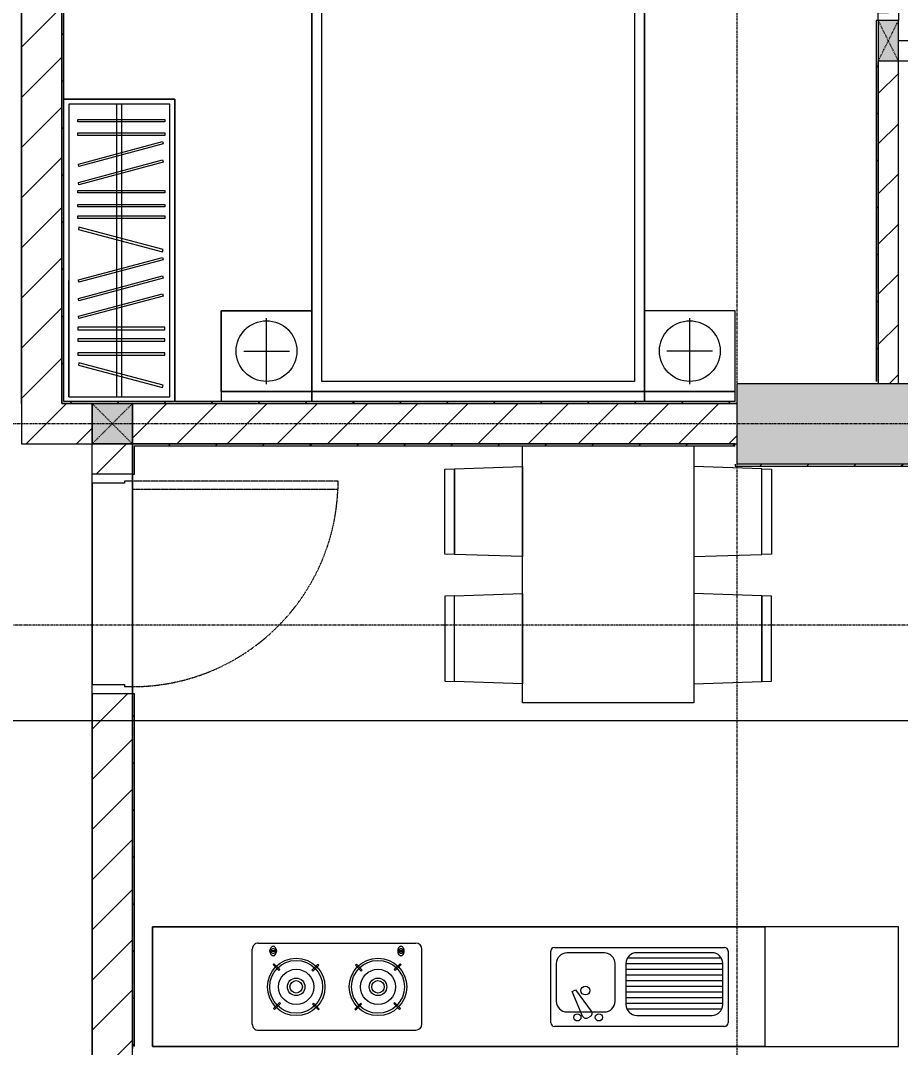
# Model space of a CAD drawing. Header units: millimetres. Extents: x 5356 to 209803, y -16346 to 109894.
# Drawn here: x 118497 to 122863, y 22442 to 27537 of the extents above; entities that cross this region are included whole.
import ezdxf

# ---------------------------------------------------------------- set-up
doc = ezdxf.new("R2010")
doc.units = ezdxf.units.MM
for name, pattern in [('Dash', [6, 3, -3]), ('Grid Line', [22.225, 12.7, -3.175, 3.175, -3.175]), ('NET VAN', [1.06, 0.53, -0.53])]:
    doc.linetypes.add(name, pattern=pattern)
for name, color, linetype, lineweight in [('0-1', 7, 'Continuous', 5), ('A-ANNO-DIMS', 211, 'Continuous', 9), ('A-ANNO-DIMS-220', 211, 'Continuous', 9), ('A-DETL-GENF-1', 9, 'Continuous', 9), ('A-DETL-GENF-2', 9, 'NET VAN', 9), ('A-DOOR', 31, 'Continuous', 9), ('A-DOOR-1', 9, 'Continuous', 9), ('A-DOOR-FRAM', 31, 'Continuous', 9), ('A-FLOR', 192, 'Continuous', 9), ('A-FLOR-1', 9, 'Continuous', 9), ('A-WALL', 113, 'Continuous', 9), ('A-WALL-1', 253, 'Continuous', 18), ('A-WALL-2', 9, 'Continuous', 9), ('A-WALL-3', 113, 'Continuous', 18), ('A-WALL-PATT-1', 10, 'Continuous', 9), ('A-WALL-PATT-2', 9, 'Continuous', 9), ('A-WALL-PATT-3', 111, 'Continuous', 9), ('I-FURN', 30, 'Continuous', 9), ('I-FURN-1', 9, 'Continuous', 9), ('I-WALL-1', 253, 'Continuous', 18), ('S-COLS', 52, 'Continuous', 9), ('S-COLS-1', 254, 'Continuous', 5), ('S-COLS-2', 253, 'Continuous', 18), ('S-COLS-3', 9, 'Continuous', 9), ('S-COLS-4', 52, 'Continuous', 18), ('S-COLS-5', 52, 'Dash', 9), ('S-COLS-HDLN', 52, 'Dash', 9), ('S-COLS-HDLN-1', 9, 'Dash', 9), ('S-GRID-1', 1, 'Grid Line', 9)]:
    doc.layers.add(name, color=color, linetype=linetype, lineweight=lineweight)
doc.styles.add('Arial_2', font='arial_0.ttf', dxfattribs={"width": 0.9, "height": 660})
doc.dimstyles.new('1_Dim_chi_tiet_khu_đất_2', dxfattribs={"dimscale": 304.8, "dimtxt": 673.371204, "dimasz": 0.866142, "dimexe": 0.721785, "dimexo": 0.0625, "dimgap": 0.072178, "dimtad": 1, "dimdec": 0, "dimrnd": 5, "dimzin": 0, "dimdsep": 46, "dimtxsty": 'Arial_2', "dimblk1": 'OBLIQUE', "dimblk2": 'OBLIQUE', "dimsah": 1, "dimcen": 0.09, "dimdle": 0.721785, "dimazin": 0, "dimtfac": 1, "dimtdec": 4, "dimtix": 1, "dimtmove": 0, "dimatfit": 3, "dimfxl": 2.165354, "dimfxlon": 1, "dimtvp": 1, "dimtolj": 1, "dimtzin": 0, "dimarcsym": 2})
pattern_1 = [(45, (0, 0), (-124.4508, 124.4508), [])]
pattern_2 = [(45, (0, 0), (-116.67262, 116.67262), [])]

# ---------------------------------------------------------------- blocks, each defined once
blk = doc.blocks.new('M_Concrete-Rectangular-Column2 - 400x1300-812637-TKCS_MB ĐỊNH VỊ MỐC TỌA ĐỘ CÔNG TRÌNH')
at = {"layer": 'S-COLS-3'}
blk.add_hatch(color=256, dxfattribs=at).paths.add_polyline_path([(-650, 200), (-650, -200), (650, -200), (650, 200), (164.4, 200)])
at = {"layer": 'S-COLS-2'}
for p, q in [((-650, 200), (650, 200)), ((-650, -200), (-650, 200)), ((650, 200), (650, -200)), ((650, -200), (-650, -200))]:
    blk.add_line(p, q, dxfattribs=at)
blk = doc.blocks.new('NCV_TKTC_KET CAU_rvt-1-TKCS_MB ĐỊNH VỊ MỐC TỌA ĐỘ CÔNG TRÌNH')
at = {"layer": 'S-COLS-3'}
blk.add_blockref('M_Concrete-Rectangular-Column2 - 400x1300-812637-TKCS_MB ĐỊNH VỊ MỐC TỌA ĐỘ CÔNG TRÌNH', (122702.6, 25536.9), dxfattribs=at)
blk = doc.blocks.new('DOOR_CW_01 CANH MO-PANEL KINH - DIW_01-900x2200-CỬA GỖ VÂN LAMINATE-553375-TKCS_MB ĐỊNH VỊ MỐC TỌA ĐỘ CÔNG TRÌNH')
at = {"layer": 'A-DETL-GENF-1'}
for p, q in [((-397, -182), (-397, -62)), ((-397, -62), (-357, -62)), ((-357, -62), (-357, -182)), ((-357, -182), (-397, -182)), ((-397, -196), (-391, -196)), ((-397, -738), (-397, -196)), ((-391, -196), (-391, -182)), ((-391, -182), (-363, -182)), ((-363, -182), (-363, -196)), ((-357, -196), (-363, -196)), ((-357, -196), (-357, -738)), ((-433.9, -711.2), (-427.3, -715.8)), ((-320.1, -711.2), (-326.7, -715.8)), ((-442, -737), (-442, -816.5)), ((-434, -799.5), (-434, -737)), ((-397, -738), (-391, -738)), ((-357, -752), (-397, -752)), ((-397, -752), (-397, -872)), ((-391, -752), (-391, -738)), ((-363, -752), (-391, -752)), ((-357, -738), (-363, -738)), ((-363, -738), (-363, -752)), ((-357, -872), (-357, -752)), ((-320, -799.5), (-320, -737)), ((-312, -737), (-312, -816.5)), ((-399, -803.5), (-430, -803.5)), ((-399, -792.2), (-399, -831.8)), ((-397, -792.2), (-399, -792.2)), ((-397, -792.2), (-397, -831.8)), ((-357, -792.2), (-357, -831.8)), ((-357, -792.2), (-355, -792.2)), ((-355, -792.2), (-355, -831.8)), ((-355, -803.5), (-324, -803.5)), ((-399, -820.5), (-438, -820.5)), ((-399, -831.8), (-397, -831.8)), ((-355, -831.8), (-357, -831.8)), ((-355, -820.5), (-316, -820.5)), ((-397, -872), (-357, -872))]:
    blk.add_line(p, q, dxfattribs=at)
blk.add_circle((-407, -60), 10, dxfattribs=at)
for centre, radius, start, end in [((-407, -60), 814, 268, 0), ((-397, -737), 45, 145, 180), ((-357, -737), 45, 360, 35), ((-397, -737), 37, 145, 180), ((-357, -737), 37, 0, 35), ((-430, -799.5), 4, 180, 270), ((-324, -799.5), 4, 270, 0), ((-438, -816.5), 4, 180, 270), ((-316, -816.5), 4, 270, 0)]:
    blk.add_arc(centre, radius, start, end, dxfattribs=at)
at = {"layer": 'A-DOOR-1'}
for p, q in [((-450, -50), (-450, 50)), ((-450, 50), (-400, 50)), ((-400, 50), (-400, 0)), ((400, 0), (400, 50)), ((400, 50), (450, 50)), ((450, 50), (450, -50)), ((-410, -50), (-450, -50)), ((-410, 0), (-410, -50)), ((-400, 0), (-410, 0)), ((-407, -50), (-382, -50)), ((410, 0), (400, 0)), ((410, -50), (410, 0)), ((450, -50), (410, -50))]:
    blk.add_line(p, q, dxfattribs=at)
blk = doc.blocks.new('G1_SOF - BO TRU - 100x200-V82-TKCS_MB ĐỊNH VỊ MỐC TỌA ĐỘ CÔNG TRÌNH')
at = {"layer": 'S-COLS-3'}
blk.add_hatch(color=256, dxfattribs=at).paths.add_polyline_path([(-50, -100), (50, -100), (50, 100), (-50, 100)])
at = {"layer": 'S-COLS-2'}
for p, q in [((50, 100), (-50, 100)), ((-50, 100), (-50, -100)), ((50, -100), (50, 100))]:
    blk.add_line(p, q, dxfattribs=at)
at = {"layer": 'S-COLS-HDLN-1'}
for p, q in [((50, 100), (-50, -100)), ((-50, 100), (50, -100))]:
    blk.add_line(p, q, dxfattribs=at)
blk = doc.blocks.new('GIUONG NGU-2TAB-1600x2000 - GIUONG NGU-2TAB-1600x2000-842839-TKCS_MB ĐỊNH VỊ MỐC TỌA ĐỘ CÔNG TRÌNH')
at = {"layer": 'I-FURN-1'}
for p, q in [((8.5, 0), (8.5, -50)), ((458.5, -50), (458.5, 0)), ((458.5, 0), (458.5, -50)), ((2108.2, -50), (2108.2, 0)), ((458.5, -50), (8.5, -50)), ((8.5, -50), (8.5, -450.3)), ((8.5, -50), (458.5, -50)), ((458.5, -50), (8.5, -50)), ((8.5, -50), (8.5, -450.3)), ((458.5, -450.3), (458.5, -50)), ((2108.2, -50), (458.5, -50)), ((458.5, -50), (458.5, -1938.9)), ((458.5, -50), (2108.2, -50)), ((458.5, -1938.9), (458.5, -50)), ((458.5, -450.3), (458.5, -50)), ((458.5, -50), (2108.2, -50)), ((2108.2, 0), (2108.2, -50)), ((2558.2, -50), (2108.2, -50)), ((2108.2, -50), (2108.2, -450.3)), ((2108.2, -1938.9), (2108.2, -50)), ((2108.2, -50), (2558.2, -50)), ((2108.2, -50), (2558.2, -50)), ((2108.2, -450.3), (2108.2, -50)), ((2108.2, -50), (2108.2, -1938.9)), ((2558.2, -50), (2558.2, 0)), ((2558.2, -450.3), (2558.2, -50)), ((2558.2, -50), (2558.2, -450.3)), ((233.5, -86.8), (233.5, -413.5)), ((508.5, -100), (2058.2, -100)), ((508.5, -1938.9), (508.5, -100)), ((2058.2, -100), (2058.2, -1938.9)), ((2333.2, -86.8), (2333.2, -413.5)), ((120.2, -250.2), (346.8, -250.2)), ((2446.5, -250.2), (2219.8, -250.2)), ((8.5, -450.3), (458.5, -450.3)), ((8.5, -450.3), (458.5, -450.3)), ((2108.2, -450.3), (2558.2, -450.3)), ((2558.2, -450.3), (2108.2, -450.3)), ((1997.1, -2000), (569.6, -2000)), ((569.6, -2050), (1997.1, -2050)), ((1997.1, -2050), (569.6, -2050))]:
    blk.add_line(p, q, dxfattribs=at)
for centre in [(233.5, -250.2), (2333.2, -250.2)]:
    blk.add_circle(centre, 150.7, dxfattribs=at)
for centre, radius, start, end in [((569.6, -1938.9), 111.1, 180, 270), ((569.6, -1938.9), 111.1, 180, 270), ((569.6, -1938.9), 61.1, 180, 270), ((1997.1, -1938.9), 111.1, 270, 360), ((1997.1, -1938.9), 61.1, 270, 0), ((1997.1, -1938.9), 111.1, 270, 0)]:
    blk.add_arc(centre, radius, start, end, dxfattribs=at)
blk = doc.blocks.new('TU QUAN AO-SUITE ROOM_3 - TU QUAN AO-SUITE ROOM_3-V83-TKCS_MB ĐỊNH VỊ MỐC TỌA ĐỘ CÔNG TRÌNH')
at = {"layer": 'I-FURN-1'}
for p, q in [((-550, 1500), (0, 1500)), ((0, 1500), (-550, 1500)), ((0, 1500), (0, 0)), ((0, 0), (0, 1500)), ((-24, 1476), (-526, 1476)), ((-526, 1476), (-526, 600)), ((-526, 1476), (-526, 24)), ((-287, 576), (-287, 1476)), ((-263, 576), (-263, 1476)), ((-24, 24), (-24, 1476)), ((-480.1, 1386.9), (-480.1, 1398.9)), ((-480.1, 1398.9), (-50.1, 1398.9)), ((-480.1, 1386.9), (-480.1, 1398.9)), ((-50.1, 1386.9), (-480.1, 1386.9)), ((-50.1, 1398.9), (-50.1, 1386.9)), ((-480.1, 1320.5), (-480.1, 1332.5)), ((-480.1, 1332.5), (-50.1, 1332.5)), ((-480.1, 1320.5), (-480.1, 1332.5)), ((-50.1, 1332.5), (-50.1, 1320.5)), ((-50.1, 1320.5), (-480.1, 1320.5)), ((-478.3, 1178.1), (-61.3, 1289.9)), ((-58.2, 1278.3), (-475.2, 1166.5)), ((-61.3, 1289.9), (-58.2, 1278.3)), ((-478.3, 1086.9), (-61.3, 1198.6)), ((-475.2, 1166.5), (-478.3, 1178.1)), ((-58.2, 1187.1), (-475.2, 1075.3)), ((-61.3, 1198.6), (-58.2, 1187.1)), ((-475.2, 1075.3), (-478.3, 1086.9)), ((-480.1, 1035.3), (-480.1, 1047.3)), ((-480.1, 1047.3), (-50.1, 1047.3)), ((-480.1, 1035.3), (-480.1, 1047.3)), ((-50.1, 1035.3), (-480.1, 1035.3)), ((-50.1, 1047.3), (-50.1, 1035.3)), ((-480.1, 965.8), (-480.1, 977.8)), ((-480.1, 977.8), (-50.1, 977.8)), ((-480.1, 965.8), (-480.1, 977.8)), ((-50.1, 977.8), (-50.1, 965.8)), ((-50.1, 965.8), (-480.1, 965.8)), ((-480.1, 908.6), (-480.1, 920.6)), ((-480.1, 920.6), (-50.1, 920.6)), ((-480.1, 908.6), (-480.1, 920.6)), ((-50.1, 920.6), (-50.1, 908.6)), ((-50.1, 908.6), (-480.1, 908.6)), ((-475.2, 865.5), (-478.3, 853.9)), ((-478.3, 853.9), (-61.3, 742.1)), ((-58.2, 753.7), (-475.2, 865.5)), ((-478.3, 603.1), (-61.3, 714.9)), ((-61.3, 742.1), (-58.2, 753.7)), ((-61.3, 714.9), (-58.2, 703.3)), ((-58.2, 703.3), (-475.2, 591.5)), ((-478.3, 511.9), (-61.3, 623.6)), ((-58.2, 612.1), (-475.2, 500.3)), ((-61.3, 623.6), (-58.2, 612.1)), ((-526, 24), (-526, 600)), ((-475.2, 591.5), (-478.3, 603.1)), ((-287, 24), (-287, 576)), ((-263, 24), (-263, 576)), ((-478.3, 423.1), (-61.3, 534.9)), ((-475.2, 500.3), (-478.3, 511.9)), ((-58.2, 523.3), (-475.2, 411.5)), ((-61.3, 534.9), (-58.2, 523.3)), ((-475.2, 411.5), (-478.3, 423.1)), ((-480.1, 368.4), (-480.1, 356.4)), ((-50.1, 368.4), (-480.1, 368.4)), ((-50.1, 356.4), (-50.1, 368.4)), ((-480.1, 356.4), (-50.1, 356.4)), ((-480.1, 311.2), (-480.1, 299.2)), ((-50.1, 311.2), (-480.1, 311.2)), ((-50.1, 299.2), (-50.1, 311.2)), ((-480.1, 299.2), (-50.1, 299.2)), ((-480.1, 241.7), (-480.1, 229.7)), ((-50.1, 241.7), (-480.1, 241.7)), ((-480.1, 229.7), (-50.1, 229.7)), ((-50.1, 229.7), (-50.1, 241.7)), ((-475.2, 192.7), (-478.3, 181.1)), ((-478.3, 181.1), (-61.3, 69.4)), ((-58.2, 80.9), (-475.2, 192.7)), ((-61.3, 69.4), (-58.2, 80.9)), ((-526, 24), (-24, 24))]:
    blk.add_line(p, q, dxfattribs=at)
blk = doc.blocks.new('HE BEP A1 - HE BEP A 2-842831-TKCS_MB ĐỊNH VỊ MỐC TỌA ĐỘ CÔNG TRÌNH')
at = {"layer": 'I-FURN'}
for p, q in [((662.4, 594.4), (0, 594.4)), ((0, 594.4), (0, 0)), ((662.4, 0), (662.4, 594.4)), ((662.4, 594.4), (3700, 594.4)), ((662.4, 0), (662.4, 594.4)), ((3700, 594.4), (3700, 0)), ((3700, 594.4), (3700, 0)), ((3175.6, 513.2), (2394, 513.2)), ((844.9, 120.7), (844.9, 476.9)), ((862.4, 494.4), (1706.9, 494.4)), ((1724.4, 476.9), (1724.4, 120.7)), ((2364, 483.2), (2364, 111.2)), ((3205.6, 483.2), (3205.6, 111.2)), ((876.4, 408.9), (1346.8, 408.9)), ((1298.3, 440.1), (924.9, 440.1)), ((1644.4, 423.2), (1459, 423.2)), ((1602.7, 313.4), (1523.8, 418.4)), ((1541.1, 452.3), (1528.6, 445.1)), ((1566.6, 443.1), (1618.1, 322.3)), ((2474.5, 410.3), (2470.1, 405.9)), ((2503.6, 381.1), (2474.5, 410.3)), ((2692.1, 413), (2663, 383.9)), ((2667.3, 379.5), (2696.5, 408.6)), ((2696.5, 408.6), (2692.1, 413)), ((2873.2, 408.6), (2877.5, 413)), ((2902.3, 379.5), (2873.2, 408.6)), ((2877.5, 413), (2906.7, 383.9)), ((3066, 381.1), (3095.1, 410.3)), ((3095.1, 410.3), (3099.5, 405.9)), ((871.5, 386.8), (871.5, 182.3)), ((871.5, 380.9), (1351.6, 380.9)), ((1351.6, 182.3), (1351.6, 386.8)), ((1405.6, 369.9), (1405.6, 183.2)), ((1697.8, 183.2), (1697.8, 369.9)), ((2470.1, 405.9), (2499.2, 376.7)), ((2499.2, 376.7), (2503.6, 381.1)), ((2663, 383.9), (2667.3, 379.5)), ((2906.7, 383.9), (2902.3, 379.5)), ((3070.4, 376.7), (3066, 381.1)), ((3099.5, 405.9), (3070.4, 376.7)), ((871.5, 352.9), (1351.6, 352.9)), ((871.5, 324.9), (1351.6, 324.9)), ((1618.1, 322.3), (1602.7, 313.4)), ((871.5, 296.9), (1351.6, 296.9)), ((871.5, 268.9), (1351.6, 268.9)), ((871.5, 240.9), (1351.6, 240.9)), ((871.5, 212.9), (1351.6, 212.9)), ((2467.4, 188.3), (2496.5, 217.4)), ((2500.9, 213), (2471.8, 183.9)), ((2496.5, 217.4), (2500.9, 213)), ((2660.2, 215.8), (2664.6, 220.2)), ((2689.3, 186.7), (2660.2, 215.8)), ((2664.6, 220.2), (2693.7, 191.1)), ((2905, 220.2), (2875.9, 191.1)), ((2880.3, 186.7), (2909.4, 215.8)), ((2909.4, 215.8), (2905, 220.2)), ((3073.1, 217.4), (3068.7, 213)), ((3068.7, 213), (3097.9, 183.9)), ((3102.3, 188.3), (3073.1, 217.4)), ((871.5, 184.9), (1351.6, 184.9)), ((877.9, 156.9), (1345.2, 156.9)), ((2471.8, 183.9), (2467.4, 188.3)), ((2693.7, 191.1), (2689.3, 186.7)), ((2875.9, 191.1), (2880.3, 186.7)), ((3097.9, 183.9), (3102.3, 188.3)), ((1706.9, 103.2), (862.4, 103.2)), ((924.9, 128.9), (1298.3, 128.9)), ((1459, 129.9), (1644.4, 129.9)), ((2451.6, 122.3), (2451.6, 118.3)), ((2484.1, 122.3), (2451.6, 122.3)), ((2451.6, 118.3), (2484.1, 118.3)), ((2484.1, 118.3), (2484.1, 122.3)), ((3085.5, 118.3), (3085.5, 122.3)), ((3085.5, 122.3), (3118, 122.3)), ((3118, 118.3), (3085.5, 118.3)), ((3118, 122.3), (3118, 118.3)), ((3175.6, 81.2), (2394, 81.2)), ((0, 0), (662.4, 0)), ((3700, 0), (662.4, 0))]:
    blk.add_line(p, q, dxfattribs=at)
for centre, radius in [((1485.9, 449.9), 17.8), ((1592.6, 449.9), 17.8), ((2581.9, 298.5), 142.6), ((2581.9, 298.5), 131.3), ((2987.7, 298.5), 142.6), ((2987.7, 298.5), 131.3), ((2581.9, 298.5), 87.2), ((2987.7, 298.5), 87.2), ((1552.8, 316.6), 22.2), ((2581.9, 298.5), 43.6), ((2581.9, 298.5), 30.9), ((2987.7, 298.5), 43.6), ((2987.7, 298.5), 30.9)]:
    blk.add_circle(centre, radius, dxfattribs=at)
for centre, radius, start, end in [((2394, 483.2), 30, 90, 180), ((3175.6, 483.2), 30, 360, 90), ((862.4, 476.9), 17.5, 90, 180), ((1706.9, 476.9), 17.5, 0, 90), ((924.9, 386.8), 53.3, 90, 180), ((1298.3, 386.8), 53.3, 360, 90), ((1459, 369.9), 53.3, 90, 180), ((1537.5, 429.7), 17.8, 119.9521, 219.4618), ((1549.9, 436.9), 17.8, 20.5379, 119.9521), ((1644.4, 369.9), 53.3, 360, 90), ((924.9, 182.3), 53.3, 180, 270), ((1298.3, 182.3), 53.3, 270, 360), ((1459, 183.2), 53.3, 180, 270), ((1644.4, 183.2), 53.3, 270, 360), ((862.4, 120.7), 17.5, 180, 270), ((1706.9, 120.7), 17.5, 270, 360), ((2394, 111.2), 30, 180, 270), ((2485.1, 120.7), 33.5, 163.9419, 180), ((2485.1, 120.7), 33.5, 180, 196.0581), ((2476.6, 123.1), 24.7, 145.204, 163.9419), ((2476.6, 118.2), 24.7, 196.0581, 214.796), ((2467.8, 120.3), 11.6, 9.9102, 170.0898), ((2467.8, 120.3), 11.6, 189.7177, 350.2823), ((2471.3, 126.9), 18.1, 120.7976, 145.204), ((2471.3, 114.5), 18.1, 214.796, 239.2024), ((2467.9, 132.6), 11.5, 90, 120.7976), ((2467.9, 132.6), 11.5, 59.2024, 90), ((2464.5, 126.9), 18.1, 34.796, 59.2024), ((2464.5, 114.5), 18.1, 300.7976, 325.204), ((2459.1, 123.1), 24.7, 16.0581, 34.796), ((2459.1, 118.2), 24.7, 325.204, 343.9419), ((2450.6, 120.7), 33.5, 0, 16.0581), ((2450.6, 120.7), 33.5, 343.9419, 0), ((3119, 120.7), 33.5, 163.9419, 180), ((3119, 120.7), 33.5, 180, 196.0581), ((3110.5, 123.1), 24.7, 145.204, 163.9419), ((3110.5, 118.2), 24.7, 196.0581, 214.796), ((3105.2, 126.9), 18.1, 120.7976, 145.204), ((3105.2, 114.5), 18.1, 214.796, 239.2024), ((3101.8, 120.3), 11.6, 9.9102, 170.0898), ((3101.8, 120.3), 11.6, 189.7177, 350.2823), ((3101.8, 132.6), 11.5, 90, 120.7976), ((3101.8, 132.6), 11.5, 59.2024, 90), ((3098.4, 126.9), 18.1, 34.796, 59.2024), ((3098.4, 114.5), 18.1, 300.7976, 325.204), ((3093, 123.1), 24.7, 16.0581, 34.796), ((3093, 118.2), 24.7, 325.204, 343.9419), ((3084.5, 120.7), 33.5, 0, 16.0581), ((3084.5, 120.7), 33.5, 343.9419, 0), ((3175.6, 111.2), 30, 270, 0), ((2467.9, 108.8), 11.5, 239.2024, 270), ((2467.9, 108.8), 11.5, 270, 300.7976), ((3101.8, 108.8), 11.5, 239.2024, 270), ((3101.8, 108.8), 11.5, 270, 300.7976)]:
    blk.add_arc(centre, radius, start, end, dxfattribs=at)
at = {"layer": 'I-FURN-1'}
for p, q in [((3700, 594.4), (0, 594.4)), ((0, 594.4), (0, 0)), ((3700, 0), (3700, 594.4)), ((0, 0), (3700, 0))]:
    blk.add_line(p, q, dxfattribs=at)
blk = doc.blocks.new('RES_BAN AN 1 - RES_BAN AN 1-V86-TKCS_MB ĐỊNH VỊ MỐC TỌA ĐỘ CÔNG TRÌNH')
at = {"layer": 'I-FURN-1'}
for p, q in [((-425, 1275), (425, 1275)), ((-425, 0), (-425, 1275)), ((425, 1275), (425, 0)), ((-425, 1180), (-761.9, 1168.8)), ((-425, 732.5), (-425, 1180)), ((425, 1180), (761.9, 1168.8)), ((425, 732.5), (425, 1180)), ((-761.9, 1168.8), (-809.6, 1167.2)), ((-809.6, 1167.2), (-809.6, 745.3)), ((-761.9, 1168.8), (-761.9, 743.8)), ((-761.9, 743.8), (-761.9, 1168.8)), ((761.9, 1168.8), (761.9, 743.8)), ((761.9, 1168.8), (761.9, 743.8)), ((809.6, 1167.2), (761.9, 1168.8)), ((809.6, 745.3), (809.6, 1167.2)), ((-809.6, 745.3), (-761.9, 743.8)), ((-761.9, 743.8), (-425, 732.5)), ((761.9, 743.8), (425, 732.5)), ((761.9, 743.8), (809.6, 745.3)), ((-809.6, 536.9), (-761.9, 538.5)), ((-809.6, 115.1), (-809.6, 536.9)), ((-425, 549.7), (-761.9, 538.5)), ((-761.9, 538.5), (-761.9, 113.5)), ((-761.9, 538.5), (-761.9, 113.5)), ((-425, 102.3), (-425, 549.7)), ((425, 549.7), (761.9, 538.5)), ((425, 102.3), (425, 549.7)), ((761.9, 538.5), (761.9, 113.5)), ((761.9, 538.5), (809.6, 536.9)), ((761.9, 113.5), (761.9, 538.5)), ((809.6, 536.9), (809.6, 115.1)), ((-761.9, 113.5), (-809.6, 115.1)), ((-761.9, 113.5), (-425, 102.3)), ((761.9, 113.5), (425, 102.3)), ((809.6, 115.1), (761.9, 113.5))]:
    blk.add_line(p, q, dxfattribs=at)
blk = doc.blocks.new('NCV_TKTC_TANG 1_rvt-1-TKCS_MB ĐỊNH VỊ MỐC TỌA ĐỘ CÔNG TRÌNH')
at = {"layer": 'A-WALL-PATT-1'}
h = blk.add_hatch(dxfattribs=at)
h.set_pattern_fill('FP_2', color=256, style=0, pattern_type=2)
h.set_pattern_definition(pattern_1)
h.paths.add_polyline_path([(122752.6, 25736.9), (122852.6, 25736.9), (122852.6, 27336.9), (122752.6, 27336.9), (122752.6, 25746.9)])
h.paths.add_polyline_path([(122852.6, 28436.9), (122852.6, 28736.5), (122752.6, 28736.5), (122752.6, 28436.9), (122802.6, 28436.9)])
h.paths.add_polyline_path([(122802.6, 29536.5), (122852.6, 29536.5), (122852.6, 30436.9), (122752.6, 30436.9), (122752.6, 29536.5), (122768.5, 29536.5)])
at = {"layer": 'A-WALL-PATT-2'}
h = blk.add_hatch(dxfattribs=at)
h.set_pattern_fill('FP_3', color=256, style=0, pattern_type=2)
h.set_pattern_definition(pattern_2)
h.paths.add_polyline_path([(118702.6, 25636.9), (118712.6, 25636.9), (118712.6, 28526.9), (118702.6, 28526.9), (118702.6, 27049.4)])
h = blk.add_hatch(dxfattribs=at)
h.set_pattern_fill('FP_3', color=256, style=0, pattern_type=2)
h.set_pattern_definition(pattern_2)
h.paths.add_polyline_path([(122752.6, 25746.9), (122752.6, 27536.9), (122742.6, 27536.9), (122742.6, 25746.9)])
h.paths.add_polyline_path([(122742.6, 28436.9), (122752.6, 28436.9), (122752.6, 28526.9), (122742.6, 28526.9), (122742.6, 28444.9)])
h = blk.add_hatch(dxfattribs=at)
h.set_pattern_fill('FP_3', color=256, style=0, pattern_type=2)
h.set_pattern_definition(pattern_2)
h.paths.add_polyline_path([(122052.6, 25636.9), (122052.6, 25646.9), (118712.6, 25646.9), (118712.6, 25636.9), (121558, 25636.9)])
h = blk.add_hatch(dxfattribs=at)
h.set_pattern_fill('FP_3', color=256, style=0, pattern_type=2)
h.set_pattern_definition(pattern_2)
h.paths.add_polyline_path([(119062.6, 22436.9), (119062.6, 24196.5), (119052.6, 24196.5), (119052.6, 22436.9)])
h.paths.add_polyline_path([(119062.6, 25286.5), (119062.6, 25436.9), (119052.6, 25436.9), (119052.6, 25286.5)])
h = blk.add_hatch(dxfattribs=at)
h.set_pattern_fill('FP_3', color=256, style=0, pattern_type=2)
h.set_pattern_definition(pattern_2)
h.paths.add_polyline_path([(119062.6, 25426.9), (122042.4, 25426.9), (122042.4, 25436.9), (119062.6, 25436.9)])
h = blk.add_hatch(dxfattribs=at)
h.set_pattern_fill('FP_3', color=256, style=0, pattern_type=2)
h.set_pattern_definition(pattern_2)
h.paths.add_polyline_path([(122042.4, 25326.9), (123352.4, 25326.9), (123352.4, 25336.9), (122042.4, 25336.9)])
at = {"layer": 'A-FLOR-1'}
for p, q in [((122052.4, 25336.9), (122052.4, 25436.9)), ((119052.7, 24196.5), (119052.7, 25286.5)), ((118852.7, 25242.4), (118852.7, 24242.4)), ((119052.6, 25252.4), (119052.6, 24232.4))]:
    blk.add_line(p, q, dxfattribs=at)
at = {"layer": 'A-WALL-1'}
for p, q in [((122862.6, 27436.9), (122852.6, 27436.9)), ((122852.6, 27326.9), (122852.6, 27336.9)), ((122752.6, 25746.9), (122752.6, 25736.9))]:
    blk.add_line(p, q, dxfattribs=at)
at = {"layer": 'A-WALL-2'}
for p, q in [((122902.6, 27436.9), (122862.6, 27436.9)), ((122752.6, 27336.9), (122752.6, 25746.9)), ((122752.6, 25746.9), (122752.6, 27336.9)), ((122852.6, 27336.9), (122902.6, 27336.9)), ((122852.6, 25736.9), (122852.6, 27326.9))]:
    blk.add_line(p, q, dxfattribs=at)
at = {"layer": 'I-WALL-1'}
for p, q in [((118702.6, 28526.9), (118702.6, 25636.9)), ((118712.6, 25646.9), (118712.6, 28526.9)), ((122752.6, 27536.9), (122742.6, 27536.9)), ((122742.6, 27536.9), (122742.6, 25746.9)), ((118702.6, 25636.9), (118712.6, 25636.9)), ((122042.6, 25646.9), (118712.6, 25646.9)), ((118712.6, 25636.9), (122052.6, 25636.9)), ((119052.6, 25436.9), (119052.6, 25287.4)), ((119062.6, 25436.9), (119052.6, 25436.9)), ((122042.4, 25436.9), (119062.6, 25436.9)), ((119062.6, 25286.5), (119062.6, 25426.9)), ((119062.6, 25426.9), (122042.4, 25426.9)), ((122042.4, 25336.9), (122042.4, 25326.9)), ((122042.4, 25326.9), (123352.4, 25326.9)), ((119052.6, 25286.5), (119062.6, 25286.5)), ((119052.6, 24196.5), (119052.6, 22436.9)), ((119062.6, 24196.5), (119052.6, 24196.5)), ((119062.6, 22446.9), (119062.6, 24196.5))]:
    blk.add_line(p, q, dxfattribs=at)
at = {"layer": 'A-DOOR-1', "rotation": 269.9999999999995}
blk.add_blockref('DOOR_CW_01 CANH MO-PANEL KINH - DIW_01-900x2200-CỬA GỖ VÂN LAMINATE-553375-TKCS_MB ĐỊNH VỊ MỐC TỌA ĐỘ CÔNG TRÌNH', (122802.6, 27986.9), dxfattribs=at)
at = {"layer": 'I-FURN-1', "rotation": 180}
for name, p in [('GIUONG NGU-2TAB-1600x2000 - GIUONG NGU-2TAB-1600x2000-842839-TKCS_MB ĐỊNH VỊ MỐC TỌA ĐỘ CÔNG TRÌNH', (122051, 25646.9)), ('RES_BAN AN 1 - RES_BAN AN 1-V86-TKCS_MB ĐỊNH VỊ MỐC TỌA ĐỘ CÔNG TRÌNH', (121412.6, 25426.9)), ('HE BEP A1 - HE BEP A 2-842831-TKCS_MB ĐỊNH VỊ MỐC TỌA ĐỘ CÔNG TRÌNH', (122852.6, 23041.3))]:
    blk.add_blockref(name, p, dxfattribs=at)
at = {"layer": 'I-FURN-1'}
blk.add_blockref('TU QUAN AO-SUITE ROOM_3 - TU QUAN AO-SUITE ROOM_3-V83-TKCS_MB ĐỊNH VỊ MỐC TỌA ĐỘ CÔNG TRÌNH', (119262.6, 25646.9), dxfattribs=at)
at = {"layer": 'S-COLS-3', "rotation": 180}
blk.add_blockref('G1_SOF - BO TRU - 100x200-V82-TKCS_MB ĐỊNH VỊ MỐC TỌA ĐỘ CÔNG TRÌNH', (122802.6, 27436.9), dxfattribs=at)
blk = doc.blocks.new('FD_05 - FD_05-1000x2200mm-835433-TKCS_MB ĐỊNH VỊ MỐC TỌA ĐỘ CÔNG TRÌNH')
at = {"layer": 'A-DETL-GENF-2'}
for p, q in [((510, -100), (470, -100)), ((470, -100), (470, -1120)), ((510, -1120), (510, -100)), ((470, -1120), (510, -1120))]:
    blk.add_line(p, q, dxfattribs=at)
blk.add_arc((510, -100), 1020, 180, 267.7525, dxfattribs=at)
at = {"layer": 'A-DOOR-FRAM'}
for p, q in [((-545, 100), (-500, 100)), ((-545, -100), (-545, 100)), ((-500, 100), (-500, -60)), ((500, 100), (545, 100)), ((500, -60), (500, 100)), ((545, 100), (545, -100)), ((-510, -100), (-545, -100)), ((-500, -60), (-510, -60)), ((-510, -60), (-510, -100)), ((510, -60), (500, -60)), ((510, -100), (510, -60)), ((545, -100), (510, -100))]:
    blk.add_line(p, q, dxfattribs=at)
blk = doc.blocks.new('G1_SOF - BO TRU - 200x200-3051103-TKCS_MB ĐỊNH VỊ MỐC TỌA ĐỘ CÔNG TRÌNH')
at = {"layer": 'S-COLS-HDLN'}
for p, q in [((-100, -100), (100, 100)), ((100, -100), (-100, 100))]:
    blk.add_line(p, q, dxfattribs=at)
blk = doc.blocks.new('DIMBLOCK7-TKCS_MB ĐỊNH VỊ MỐC TỌA ĐỘ CÔNG TRÌNH')
at = {"layer": 'A-ANNO-DIMS-220'}
for p, q in [((33652.6, 24724.5), (33652.6, 23844.5)), ((33652.6, 24064.5), (33652.6, 24724.5)), ((127252.6, 24724.5), (127252.6, 23844.5)), ((127252.6, 24064.5), (127252.6, 24724.5)), ((33432.6, 24064.5), (127472.6, 24064.5))]:
    blk.add_line(p, q, dxfattribs=at)
at = {"layer": 'A-ANNO-DIMS-220', "lineweight": 25}
for p, q in [((33652.6, 24064.5), (33784.6, 24196.5)), ((127252.6, 24064.5), (127384.6, 24196.5)), ((33652.6, 24064.5), (33520.6, 23932.5)), ((127252.6, 24064.5), (127120.6, 23932.5))]:
    blk.add_line(p, q, dxfattribs=at)
at = {"layer": 'A-ANNO-DIMS-220', "color": 0, "insert": (79313, 24943.3), "char_height": 660, "width": 2734.923, "attachment_point": 1, "line_spacing_factor": 0.941778, "style": 'Arial_2'}
blk.add_mtext('93600', dxfattribs=at)
blk = doc.blocks.new('_Oblique')
at = {"color": 0, "linetype": 'ByBlock', "lineweight": -2}
blk.add_line((-0.5, -0.5), (0.5, 0.5), dxfattribs=at)

msp = doc.modelspace()

# ---------------------------------------------------------------- hatches: boundary and pattern name
at = {"layer": 'A-WALL-PATT-3'}
h = msp.add_hatch(dxfattribs=at)
h.set_pattern_fill('FP_1', color=256, style=0, pattern_type=2)
h.set_pattern_definition(pattern_1)
h.paths.add_polyline_path([(118702.6, 25636.9), (118702.6, 28536.9), (118502.6, 28536.9), (118502.6, 25636.9)])
h = msp.add_hatch(dxfattribs=at)
h.set_pattern_fill('FP_1', color=256, style=0, pattern_type=2)
h.set_pattern_definition(pattern_1)
h.paths.add_polyline_path([(121558, 25436.9), (122052.6, 25436.9), (122052.6, 25636.9), (119052.6, 25636.9), (119052.6, 25436.9), (119137.2, 25436.9)])
h.paths.add_polyline_path([(118502.5, 25436.9), (118852.6, 25436.9), (118852.6, 25636.9), (118502.5, 25636.9)])
h = msp.add_hatch(dxfattribs=at)
h.set_pattern_fill('FP_1', color=256, style=0, pattern_type=2)
h.set_pattern_definition(pattern_1)
h.paths.add_polyline_path([(118852.6, 21486.9), (119052.6, 21486.9), (119052.6, 24197.4), (118852.6, 24197.4), (118852.6, 21625)])
h.paths.add_polyline_path([(118852.6, 25287.4), (119052.6, 25287.4), (119052.6, 25436.9), (118852.6, 25436.9)])
at = {"layer": 'S-COLS-1'}
msp.add_hatch(color=256, dxfattribs=at).paths.add_polyline_path([(118852.6, 25436.9), (119052.6, 25436.9), (119052.6, 25636.9), (118852.6, 25636.9)])

# ---------------------------------------------------------------- linework, layer by layer
at = {"layer": 'A-FLOR'}
for p, q in [((118502.5, 25636.9), (118502.5, 29586.9)), ((118852.5, 21486.9), (118852.5, 25436.9))]:
    msp.add_line(p, q, dxfattribs=at)
at = {"layer": 'A-WALL'}
for p, q in [((118852.6, 25287.4), (118852.6, 25636.9)), ((119052.6, 25636.9), (119052.6, 25436.9)), ((119052.6, 25436.9), (118852.6, 25436.9)), ((118852.6, 24242.4), (118852.6, 25242.4)), ((119052.6, 25252.4), (119052.6, 24232.4)), ((118852.6, 24197.4), (118852.6, 21286.9))]:
    msp.add_line(p, q, dxfattribs=at)
at = {"layer": 'A-WALL-3'}
for p, q in [((118502.6, 29586.9), (118502.6, 25636.9)), ((118702.6, 25636.9), (118702.6, 28536.9)), ((118502.5, 25636.9), (118502.5, 25436.9)), ((118852.6, 25636.9), (118702.6, 25636.9)), ((122052.6, 25636.9), (119052.6, 25636.9)), ((118502.5, 25436.9), (118852.6, 25436.9)), ((119052.6, 25436.9), (122052.6, 25436.9)), ((119052.6, 25287.4), (119052.6, 25436.9)), ((119052.6, 21486.9), (119052.6, 24197.4))]:
    msp.add_line(p, q, dxfattribs=at)
at = {"layer": 'S-COLS'}
for p, q in [((118852.6, 25636.9), (118852.6, 25436.9)), ((119052.6, 25436.9), (119052.6, 25636.9)), ((118852.6, 25436.9), (119052.6, 25436.9))]:
    msp.add_line(p, q, dxfattribs=at)
at = {"layer": 'S-COLS-4'}
msp.add_line((119052.6, 25636.9), (118852.6, 25636.9), dxfattribs=at)
at = {"layer": 'S-GRID-1'}
for p, q in [((122052.6, 20960.6), (122052.6, 80482.7)), ((128757.8, 25536.9), (32145.8, 25536.9)), ((131551.8, 24536.9), (29351.8, 24536.9))]:
    msp.add_line(p, q, dxfattribs=at)

# ---------------------------------------------------------------- block references
at = {"layer": '0-1'}
for name in ['NCV_TKTC_KET CAU_rvt-1-TKCS_MB ĐỊNH VỊ MỐC TỌA ĐỘ CÔNG TRÌNH', 'NCV_TKTC_TANG 1_rvt-1-TKCS_MB ĐỊNH VỊ MỐC TỌA ĐỘ CÔNG TRÌNH']:
    msp.add_blockref(name, (0, 0), dxfattribs=at)
at = {"layer": 'A-DOOR', "rotation": 90.00000000000007}
msp.add_blockref('FD_05 - FD_05-1000x2200mm-835433-TKCS_MB ĐỊNH VỊ MỐC TỌA ĐỘ CÔNG TRÌNH', (118952.6, 24742.4), dxfattribs=at)
at = {"layer": 'S-COLS-5', "rotation": 180}
msp.add_blockref('G1_SOF - BO TRU - 200x200-3051103-TKCS_MB ĐỊNH VỊ MỐC TỌA ĐỘ CÔNG TRÌNH', (118952.6, 25536.9), dxfattribs=at)

# ---------------------------------------------------------------- dimensions: what is measured, and where the dimension line sits
at = {"layer": 'A-ANNO-DIMS'}
dim = msp.add_linear_dim(base=(127252.6, 24064.5), p1=(33652.6, 24724.5), p2=(127252.6, 24724.5), dimstyle='1_Dim_chi_tiet_khu_đất_2', override={"dimpost": '<>', "dimfxl": 93600}, dxfattribs=at)
dim.commit()
dim.dimension.update_dxf_attribs({"geometry": 'DIMBLOCK7-TKCS_MB ĐỊNH VỊ MỐC TỌA ĐỘ CÔNG TRÌNH', "text_midpoint": (80452.6, 24423.7)})

doc.saveas('drawing.dxf')
